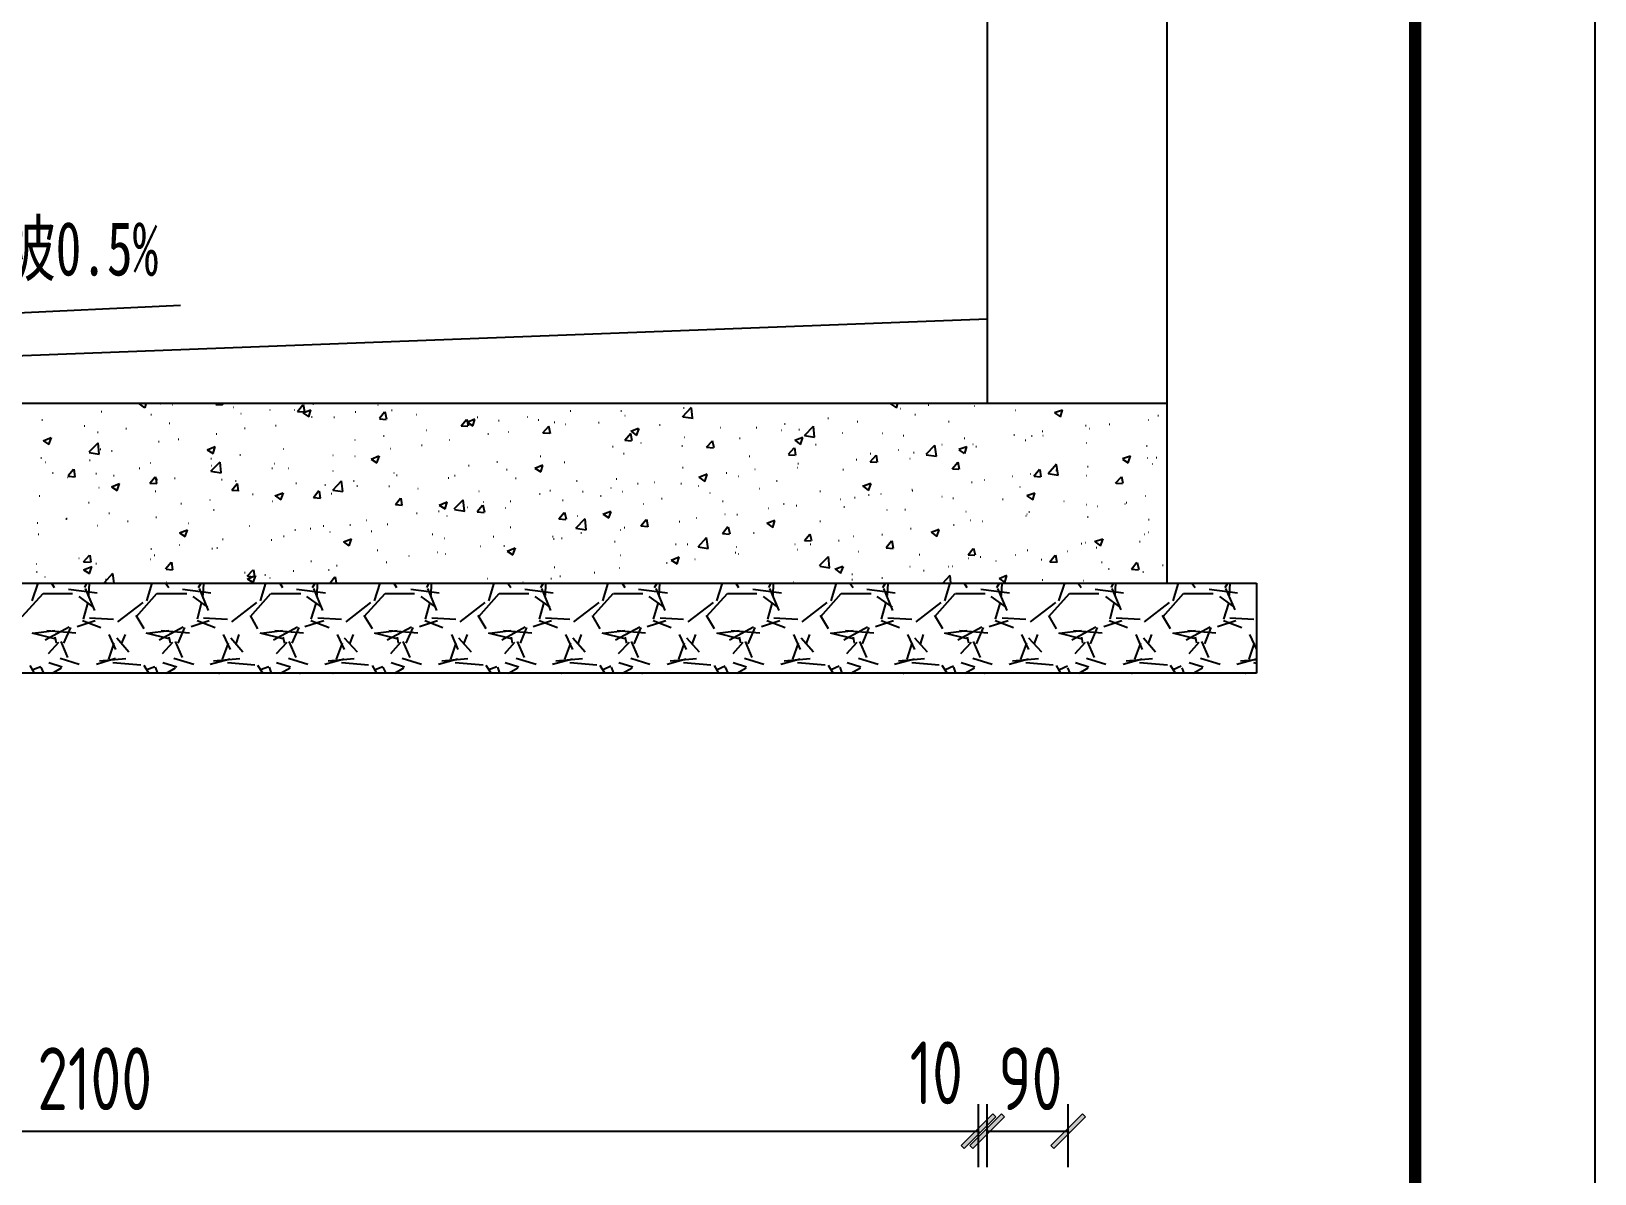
# Model space of a CAD drawing. Extents: x 2969 to 3809, y -1283 to -33.
# Drawn here: x 3722.4 to 3809.5, y -474.5 to -410.9 of the extents above; entities that cross this region are included whole.
import ezdxf

# ---------------------------------------------------------------- set-up
doc = ezdxf.new("R2010")
doc.units = 0
doc.header["$LTSCALE"] = 10
for name, color, linetype in [('0-TK', 7, 'Continuous'), ('填充', 8, 'Continuous'), ('尺寸标注', 1, 'Continuous'), ('标注引线', 3, 'Continuous'), ('轮廓', 7, 'Continuous')]:
    doc.layers.add(name, color=color, linetype=linetype)
doc.styles.add('GJ', font='tssdeng.shx', dxfattribs={"width": 0.75, "bigfont": 'hztxt.shx'})
doc.styles.add('HZTXT', font='仿宋_GB2312_0.ttf', dxfattribs={"width": 0.6, "height": 1.25})

# ---------------------------------------------------------------- blocks, each defined once
blk = doc.blocks.new('K-建筑标记')
at = {"lineweight": 5}
blk.add_hatch(color=256, dxfattribs=at).paths.add_polyline_path([(0.972, 0.795), (0.795, 0.972), (-0.972, -0.795), (-0.795, -0.972)])
blk.add_lwpolyline([(-0.795, -0.972), (-0.972, -0.795), (0.795, 0.972), (0.972, 0.795)], close=True, dxfattribs=at)
blk.add_lwpolyline([(0.088, -0.088), (-0.088, 0.088)], dxfattribs=at)

msp = doc.modelspace()

# ---------------------------------------------------------------- linework, layer by layer
at = {"linetype": 'Continuous', "const_width": 0.7}
msp.add_lwpolyline([(3414.454, -357.239), (3799.454, -357.239), (3799.454, -634.239), (3414.454, -634.239)], close=True, dxfattribs=at)
at = {"layer": '0-TK'}
msp.add_lwpolyline([(3389.454, -347.239), (3809.454, -347.239), (3809.454, -644.239), (3389.454, -644.239)], close=True, dxfattribs=at)
at = {"layer": '填充'}
for points in [[(3728.392, -431.63), (3728.453, -431.604)], [(3728.392, -431.63), (3728.689, -431.844)], [(3728.718, -431.844), (3728.78, -431.604)], [(3729.559, -431.604), (3729.585, -431.604)], [(3730.237, -431.659), (3730.267, -431.659)], [(3732.653, -431.659), (3732.707, -431.604)], [(3732.653, -431.659), (3733.033, -431.691)], [(3733.069, -431.691), (3733.033, -431.604)], [(3733.635, -431.808), (3733.661, -431.808)], [(3737.211, -432.047), (3737.501, -431.691)], [(3737.624, -432.083), (3737.537, -431.691)], [(3738.066, -431.63), (3738.103, -431.63)], [(3741.678, -431.691), (3741.704, -431.691)], [(3758.645, -432.348), (3759.15, -431.808)], [(3758.707, -431.844), (3758.732, -431.844)], [(3759.211, -432.435), (3759.15, -431.844)], [(3770.224, -431.604), (3770.286, -431.604)], [(3770.224, -431.63), (3770.561, -431.844)], [(3770.561, -431.844), (3770.648, -431.604)], [(3772.338, -431.691), (3772.374, -431.691)], [(3774.905, -431.746), (3774.931, -431.746)], [(3722.974, -432.526), (3723.003, -432.526)], [(3726.274, -432.047), (3726.31, -432.047)], [(3729.045, -432.225), (3729.081, -432.225)], [(3730.063, -432.7), (3730.089, -432.7)], [(3734.052, -432.17), (3734.078, -432.17)], [(3735.662, -431.96), (3735.688, -431.96)], [(3737.033, -431.96), (3737.059, -431.96)], [(3737.211, -432.047), (3737.592, -432.083)], [(3737.501, -432.134), (3737.954, -431.96)], [(3737.501, -432.134), (3737.831, -432.348)], [(3737.831, -432.348), (3737.954, -431.96)], [(3737.979, -432.348), (3738.015, -432.348)], [(3739.234, -432.374), (3739.263, -432.374)], [(3740.42, -432.083), (3740.456, -432.083)], [(3741.765, -432.435), (3742.059, -432.083)], [(3741.765, -432.464), (3742.146, -432.497)], [(3742.182, -432.497), (3742.092, -432.083)], [(3742.447, -431.985), (3742.472, -431.985)], [(3743.818, -432.225), (3743.843, -432.225)], [(3746.32, -432.853), (3746.613, -432.497)], [(3746.65, -432.649), (3747.092, -432.464)], [(3746.737, -432.878), (3746.65, -432.497)], [(3746.65, -432.649), (3746.976, -432.853)], [(3746.976, -432.853), (3747.092, -432.497)], [(3747.215, -432.374), (3747.241, -432.374)], [(3748.401, -432.551), (3748.437, -432.551)], [(3750.011, -432.348), (3750.036, -432.348)], [(3750.603, -432.526), (3750.639, -432.526)], [(3751.498, -432.649), (3751.531, -432.649)], [(3752.39, -432.022), (3752.427, -432.022)], [(3753.975, -432.675), (3754, -432.675)], [(3755.222, -432.022), (3755.248, -432.022)], [(3755.432, -432.286), (3755.461, -432.286)], [(3758.681, -432.348), (3759.236, -432.435)], [(3764.331, -432.737), (3764.36, -432.737)], [(3766.746, -432.435), (3766.776, -432.435)], [(3768.385, -432.613), (3768.411, -432.613)], [(3770.764, -431.895), (3770.79, -431.895)], [(3771.595, -432.225), (3771.631, -432.225)], [(3773.47, -432.613), (3773.506, -432.613)], [(3777.169, -431.985), (3777.198, -431.985)], [(3779.373, -432.109), (3779.816, -431.96)], [(3779.373, -432.134), (3779.699, -432.348)], [(3779.699, -432.348), (3779.816, -431.96)], [(3784.584, -432.526), (3784.609, -432.526)], [(3785.114, -432.286), (3785.15, -432.286)], [(3723.039, -433.683), (3723.482, -433.506)], [(3723.366, -433.897), (3723.507, -433.506)], [(3725.327, -432.853), (3725.356, -432.853)], [(3726.071, -433.215), (3726.1, -433.215)], [(3727.648, -433.001), (3727.681, -433.001)], [(3730.568, -433.596), (3730.593, -433.596)], [(3732.681, -433.302), (3732.707, -433.302)], [(3734.255, -432.976), (3734.291, -432.976)], [(3735.988, -432.827), (3736.014, -432.827)], [(3742.005, -433.418), (3742.03, -433.418)], [(3744.383, -433.092), (3744.413, -433.092)], [(3746.32, -432.853), (3746.701, -432.878)], [(3747.807, -433.302), (3747.836, -433.302)], [(3748.941, -433.179), (3748.967, -433.179)], [(3750.878, -433.241), (3751.205, -432.878)], [(3750.878, -433.241), (3751.259, -433.27)], [(3751.295, -433.302), (3751.205, -432.878)], [(3752.126, -432.765), (3752.151, -432.765)], [(3755.432, -433.658), (3755.762, -433.27)], [(3755.762, -433.154), (3756.202, -432.976)], [(3755.85, -433.683), (3755.762, -433.302)], [(3755.788, -433.154), (3756.089, -433.393)], [(3756.089, -433.393), (3756.238, -433.001)], [(3757.362, -432.791), (3757.398, -432.791)], [(3758.732, -433.48), (3758.769, -433.48)], [(3760.759, -432.94), (3760.785, -432.94)], [(3761.83, -433.542), (3761.866, -433.542)], [(3762.758, -432.94), (3762.786, -432.94)], [(3764.157, -433.092), (3764.183, -433.092)], [(3764.901, -433.658), (3765.343, -433.48)], [(3765.136, -433.063), (3765.165, -433.063)], [(3765.227, -433.897), (3765.343, -433.506)], [(3765.437, -433.393), (3765.942, -432.878)], [(3765.437, -433.393), (3766.007, -433.48)], [(3766.007, -433.48), (3765.942, -432.878)], [(3767.551, -433.241), (3767.58, -433.241)], [(3769.782, -433.27), (3769.81, -433.27)], [(3770.942, -433.393), (3770.978, -433.393)], [(3774.34, -433.542), (3774.365, -433.542)], [(3777.107, -433.357), (3777.132, -433.357)], [(3778.089, -433.418), (3778.115, -433.418)], [(3778.68, -433.154), (3778.717, -433.154)], [(3778.717, -433.393), (3778.742, -433.393)], [(3781.095, -432.827), (3781.125, -432.827)], [(3781.31, -433.001), (3781.335, -433.001)], [(3782.405, -432.765), (3782.441, -432.765)], [(3723.065, -433.683), (3723.366, -433.897)], [(3725.595, -434.311), (3726.1, -433.807)], [(3725.595, -434.348), (3726.162, -434.438)], [(3726.162, -434.438), (3726.1, -433.807)], [(3726.223, -434.162), (3726.248, -434.162)], [(3726.843, -434.25), (3726.876, -434.25)], [(3729.468, -433.72), (3729.494, -433.72)], [(3732.177, -434.199), (3732.619, -434.014)], [(3732.177, -434.199), (3732.504, -434.402)], [(3732.504, -434.402), (3732.619, -434.014)], [(3733.991, -434.463), (3734.027, -434.463)], [(3736.406, -434.137), (3736.431, -434.137)], [(3739.172, -434.489), (3739.201, -434.489)], [(3740.394, -433.633), (3740.42, -433.633)], [(3742.36, -434.108), (3742.386, -434.108)], [(3744.119, -433.923), (3744.144, -433.923)], [(3745.667, -433.633), (3745.692, -433.633)], [(3754.744, -434.014), (3754.78, -434.014)], [(3755.371, -434.402), (3755.396, -434.402)], [(3755.432, -433.658), (3755.813, -433.683)], [(3756.329, -433.807), (3756.354, -433.807)], [(3758.617, -433.959), (3758.645, -433.959)], [(3759.991, -434.046), (3760.317, -433.683)], [(3759.991, -434.046), (3760.371, -434.075)], [(3760.404, -434.075), (3760.317, -433.683)], [(3764.546, -434.438), (3764.872, -434.075)], [(3764.546, -434.463), (3764.926, -434.489)], [(3764.901, -433.658), (3765.227, -433.897)], [(3764.962, -434.489), (3764.901, -434.075)], [(3766.057, -433.897), (3766.094, -433.897)], [(3769.1, -434.402), (3769.129, -434.402)], [(3769.1, -434.852), (3769.43, -434.489)], [(3769.517, -434.881), (3769.455, -434.489)], [(3770.678, -434.199), (3770.703, -434.199)], [(3771.508, -434.348), (3771.544, -434.348)], [(3772.226, -434.438), (3772.701, -433.923)], [(3772.226, -434.463), (3772.792, -434.551)], [(3772.792, -434.551), (3772.701, -433.923)], [(3773.093, -433.897), (3773.118, -433.897)], [(3774.039, -434.162), (3774.489, -434.014)], [(3774.039, -434.199), (3774.34, -434.402)], [(3774.365, -434.402), (3774.489, -434.014)], [(3774.815, -433.868), (3774.844, -433.868)], [(3774.993, -434.014), (3775.018, -434.014)], [(3777.734, -433.658), (3777.763, -433.658)], [(3781.125, -433.807), (3781.157, -433.807)], [(3784.493, -433.959), (3784.523, -433.959)], [(3722.913, -434.641), (3722.941, -434.641)], [(3723.152, -434.881), (3723.181, -434.881)], [(3724.436, -435.624), (3724.729, -435.269)], [(3724.816, -435.686), (3724.762, -435.269)], [(3725.621, -434.765), (3725.657, -434.765)], [(3728.392, -435.207), (3728.424, -435.207)], [(3729.019, -434.913), (3729.045, -434.913)], [(3732.38, -434.674), (3732.416, -434.674)], [(3732.38, -435.385), (3732.892, -434.852)], [(3732.416, -435.055), (3732.442, -435.055)], [(3732.946, -435.479), (3732.892, -434.881)], [(3735.778, -435.207), (3735.811, -435.207)], [(3735.902, -434.943), (3735.927, -434.943)], [(3736.696, -435.207), (3736.732, -435.207)], [(3739.172, -435.356), (3739.201, -435.356)], [(3740.394, -434.551), (3740.42, -434.551)], [(3741.315, -434.703), (3741.729, -434.525)], [(3741.315, -434.703), (3741.616, -434.913)], [(3741.616, -434.913), (3741.765, -434.525)], [(3746.737, -435.055), (3746.762, -435.055)], [(3748.31, -434.852), (3748.347, -434.852)], [(3748.851, -435.294), (3748.88, -435.294)], [(3750.425, -435.207), (3750.878, -435.029)], [(3750.425, -435.207), (3750.755, -435.418)], [(3750.726, -434.551), (3750.755, -434.551)], [(3750.755, -435.418), (3750.878, -435.055)], [(3752.064, -434.881), (3752.1, -434.881)], [(3758.645, -435.182), (3758.681, -435.182)], [(3762.37, -434.551), (3762.395, -434.551)], [(3762.671, -435.269), (3762.696, -435.269)], [(3765.05, -435.182), (3765.075, -435.182)], [(3765.075, -434.943), (3765.111, -434.943)], [(3767.58, -435.294), (3767.606, -435.294)], [(3768.324, -434.728), (3768.349, -434.728)], [(3769.1, -434.852), (3769.48, -434.881)], [(3771.305, -434.674), (3771.33, -434.674)], [(3773.658, -435.244), (3773.985, -434.881)], [(3773.683, -435.244), (3774.039, -435.269)], [(3774.071, -435.294), (3774.01, -434.881)], [(3778.213, -435.657), (3778.539, -435.269)], [(3778.63, -435.686), (3778.568, -435.294)], [(3779.01, -435.508), (3779.486, -434.968)], [(3779.435, -435.331), (3779.46, -435.331)], [(3779.576, -435.595), (3779.486, -435.004)], [(3781.212, -435.117), (3781.248, -435.117)], [(3783.148, -434.674), (3783.601, -434.525)], [(3783.148, -434.703), (3783.478, -434.913)], [(3783.449, -434.819), (3783.478, -434.819)], [(3783.478, -434.913), (3783.601, -434.525)], [(3784.523, -434.641), (3784.548, -434.641)], [(3784.82, -434.968), (3784.848, -434.968)], [(3785.027, -434.612), (3785.059, -434.612)], [(3723.569, -435.479), (3723.594, -435.479)], [(3724.374, -435.712), (3724.399, -435.712)], [(3724.436, -435.657), (3724.816, -435.686)], [(3725.984, -435.508), (3726.009, -435.508)], [(3726.843, -436.252), (3727.293, -436.074)], [(3726.967, -435.624), (3726.992, -435.624)], [(3727.17, -436.463), (3727.293, -436.074)], [(3728.99, -436.049), (3729.284, -435.686)], [(3728.99, -436.049), (3729.37, -436.074)], [(3729.37, -436.074), (3729.32, -435.686)], [(3729.37, -435.835), (3729.407, -435.835)], [(3730.365, -435.773), (3730.389, -435.773)], [(3732.38, -435.385), (3732.946, -435.479)], [(3732.591, -435.418), (3732.619, -435.418)], [(3732.983, -435.835), (3733.008, -435.835)], [(3733.548, -436.43), (3733.838, -436.074)], [(3733.751, -435.922), (3733.788, -435.922)], [(3733.929, -436.491), (3733.874, -436.074)], [(3737.12, -436.049), (3737.149, -436.049)], [(3738.723, -436.136), (3738.759, -436.136)], [(3739.172, -436.43), (3739.651, -435.922)], [(3739.738, -436.517), (3739.651, -435.922)], [(3740.333, -435.922), (3740.358, -435.922)], [(3740.511, -436.19), (3740.543, -436.19)], [(3742.295, -436.223), (3742.331, -436.223)], [(3742.57, -435.479), (3742.596, -435.479)], [(3742.712, -435.595), (3742.748, -435.595)], [(3745.606, -435.748), (3745.631, -435.748)], [(3745.957, -435.624), (3745.993, -435.624)], [(3749.355, -435.773), (3749.384, -435.773)], [(3752.753, -435.922), (3752.778, -435.922)], [(3754.958, -435.809), (3754.983, -435.809)], [(3756.14, -436.074), (3756.176, -436.074)], [(3757.072, -435.987), (3757.097, -435.987)], [(3758.555, -436.074), (3758.584, -436.074)], [(3759.537, -436.19), (3759.566, -436.19)], [(3759.566, -435.712), (3760.016, -435.534)], [(3759.566, -435.712), (3759.9, -435.951)], [(3759.9, -435.951), (3760.016, -435.57)], [(3761.086, -435.479), (3761.122, -435.479)], [(3761.742, -435.657), (3761.775, -435.657)], [(3763.889, -435.922), (3763.918, -435.922)], [(3768.676, -436.223), (3769.129, -436.049)], [(3768.712, -436.223), (3769.006, -436.463)], [(3769.006, -436.463), (3769.154, -436.074)], [(3774.753, -435.987), (3774.782, -435.987)], [(3775.446, -435.86), (3775.471, -435.86)], [(3777.02, -435.657), (3777.045, -435.657)], [(3778.002, -435.534), (3778.028, -435.534)], [(3778.238, -435.657), (3778.594, -435.686)], [(3779.01, -435.508), (3779.576, -435.595)], [(3781.125, -435.624), (3781.157, -435.624)], [(3782.767, -436.049), (3783.097, -435.686)], [(3782.797, -436.049), (3783.148, -436.074)], [(3783.184, -436.074), (3783.122, -435.686)], [(3722.825, -436.757), (3722.851, -436.757)], [(3726.133, -436.288), (3726.162, -436.288)], [(3726.843, -436.252), (3727.17, -436.463)], [(3729.284, -436.491), (3729.32, -436.491)], [(3732.326, -436.967), (3732.351, -436.967)], [(3733.548, -436.43), (3733.929, -436.463)], [(3734.705, -436.666), (3734.734, -436.666)], [(3735.811, -437.058), (3735.84, -437.058)], [(3735.952, -436.757), (3736.406, -436.579)], [(3735.988, -436.757), (3736.282, -436.967)], [(3736.282, -436.967), (3736.431, -436.579)], [(3738.103, -436.855), (3738.396, -436.463)], [(3738.103, -436.855), (3738.484, -436.88)], [(3738.484, -436.88), (3738.429, -436.491)], [(3739.086, -436.615), (3739.11, -436.615)], [(3739.172, -436.43), (3739.738, -436.517)], [(3742.661, -437.235), (3742.951, -436.88)], [(3743.038, -437.268), (3742.987, -436.88)], [(3743.905, -436.339), (3743.934, -436.339)], [(3745.101, -437.268), (3745.544, -437.083)], [(3745.428, -437.471), (3745.544, -437.083)], [(3745.932, -437.471), (3746.436, -436.967)], [(3746.498, -437.598), (3746.436, -436.967)], [(3747.303, -436.491), (3747.332, -436.491)], [(3747.542, -437.083), (3747.567, -437.083)], [(3749.054, -437.058), (3749.09, -437.058)], [(3750.693, -436.64), (3750.726, -436.64)], [(3751.259, -436.463), (3751.295, -436.463)], [(3751.973, -436.996), (3752.009, -436.996)], [(3753.079, -436.517), (3753.108, -436.517)], [(3754.087, -436.757), (3754.124, -436.757)], [(3754.657, -436.314), (3754.682, -436.314)], [(3755.284, -436.517), (3755.309, -436.517)], [(3757.485, -436.905), (3757.514, -436.905)], [(3760.165, -436.579), (3760.194, -436.579)], [(3760.883, -437.058), (3760.908, -437.058)], [(3762.935, -436.339), (3762.961, -436.339)], [(3766.297, -436.491), (3766.333, -436.491)], [(3767.428, -436.942), (3767.457, -436.942)], [(3768.233, -436.855), (3768.262, -436.855)], [(3769.006, -436.702), (3769.038, -436.702)], [(3769.695, -436.64), (3769.72, -436.64)], [(3771.421, -436.401), (3771.446, -436.401)], [(3771.446, -436.463), (3771.482, -436.463)], [(3773.093, -436.793), (3773.118, -436.793)], [(3773.709, -436.88), (3773.745, -436.88)], [(3776.479, -436.942), (3776.516, -436.942)], [(3777.433, -436.252), (3777.462, -436.252)], [(3777.824, -436.728), (3778.267, -436.579)], [(3777.824, -436.757), (3778.151, -436.967)], [(3778.151, -436.967), (3778.267, -436.579)], [(3779.877, -437.058), (3779.902, -437.058)], [(3784.432, -436.757), (3784.457, -436.757)], [(3725.567, -437.119), (3725.595, -437.119)], [(3726.702, -437.711), (3726.727, -437.711)], [(3729.32, -437.95), (3729.345, -437.95)], [(3730.716, -437.181), (3730.741, -437.181)], [(3732.529, -437.533), (3732.565, -437.533)], [(3742.661, -437.235), (3743.038, -437.268)], [(3743.843, -437.711), (3743.88, -437.711)], [(3745.065, -437.598), (3745.101, -437.598)], [(3745.101, -437.268), (3745.428, -437.471)], [(3745.515, -437.863), (3745.544, -437.863)], [(3745.957, -437.507), (3746.526, -437.598)], [(3746.65, -437.384), (3746.675, -437.384)], [(3747.215, -437.624), (3747.506, -437.268)], [(3747.215, -437.649), (3747.596, -437.685)], [(3747.633, -437.685), (3747.542, -437.268)], [(3748.764, -437.42), (3748.789, -437.42)], [(3751.77, -438.041), (3752.064, -437.685)], [(3752.187, -438.074), (3752.1, -437.685)], [(3752.778, -437.863), (3752.807, -437.863)], [(3754.214, -437.772), (3754.657, -437.598)], [(3754.239, -437.772), (3754.54, -437.986)], [(3754.54, -437.986), (3754.682, -437.624)], [(3756.47, -437.206), (3756.502, -437.206)], [(3760.999, -437.772), (3761.024, -437.772)], [(3761.681, -437.801), (3761.713, -437.801)], [(3763.414, -437.446), (3763.439, -437.446)], [(3764.27, -437.206), (3764.306, -437.206)], [(3764.988, -437.297), (3765.013, -437.297)], [(3767.642, -437.359), (3767.668, -437.359)], [(3770.021, -437.533), (3770.047, -437.533)], [(3771.029, -437.507), (3771.065, -437.507)], [(3774.427, -437.624), (3774.452, -437.624)], [(3777.763, -437.863), (3777.788, -437.863)], [(3777.824, -437.772), (3777.85, -437.772)], [(3777.937, -437.649), (3777.973, -437.649)], [(3781.125, -437.235), (3781.157, -437.235)], [(3781.212, -437.925), (3781.248, -437.925)], [(3781.752, -437.323), (3781.777, -437.323)], [(3783.275, -437.206), (3783.3, -437.206)], [(3783.362, -437.119), (3783.387, -437.119)], [(3722.709, -438.251), (3722.738, -438.251)], [(3724.312, -438.041), (3724.348, -438.041)], [(3724.348, -438.012), (3724.374, -438.012)], [(3726.045, -438.404), (3726.071, -438.404)], [(3727.735, -438.164), (3727.771, -438.164)], [(3730.629, -438.817), (3731.071, -438.64)], [(3730.629, -438.817), (3730.955, -439.02)], [(3730.955, -439.02), (3731.071, -438.64)], [(3731.133, -438.277), (3731.158, -438.277)], [(3734.531, -438.429), (3734.556, -438.429)], [(3737.059, -438.64), (3737.088, -438.64)], [(3737.917, -438.578), (3737.954, -438.578)], [(3738.636, -438.429), (3738.668, -438.429)], [(3738.998, -438.756), (3739.024, -438.756)], [(3740.13, -438.367), (3740.155, -438.367)], [(3741.051, -438.102), (3741.076, -438.102)], [(3741.315, -438.73), (3741.348, -438.73)], [(3742.208, -438.338), (3742.244, -438.338)], [(3749.054, -438.491), (3749.09, -438.491)], [(3751.77, -438.041), (3752.151, -438.074)], [(3752.716, -438.553), (3753.231, -438.012)], [(3752.716, -438.553), (3753.282, -438.64)], [(3752.992, -438.817), (3753.017, -438.817)], [(3753.282, -438.64), (3753.231, -438.041)], [(3755.193, -438.64), (3755.222, -438.64)], [(3755.396, -438.516), (3755.432, -438.516)], [(3756.329, -438.429), (3756.618, -438.074)], [(3756.329, -438.429), (3756.709, -438.455)], [(3756.742, -438.491), (3756.654, -438.074)], [(3758.468, -438.189), (3758.493, -438.189)], [(3759.422, -437.986), (3759.451, -437.986)], [(3760.883, -438.846), (3761.177, -438.455)], [(3760.883, -438.846), (3761.263, -438.879)], [(3761.3, -438.879), (3761.209, -438.491)], [(3762.609, -438.817), (3762.634, -438.817)], [(3763.353, -438.277), (3763.795, -438.102)], [(3763.353, -438.277), (3763.679, -438.516)], [(3763.679, -438.516), (3763.795, -438.128)], [(3766.297, -438.164), (3766.333, -438.164)], [(3771.355, -438.578), (3771.392, -438.578)], [(3772.49, -438.781), (3772.94, -438.607)], [(3772.49, -438.781), (3772.817, -439.02)], [(3772.817, -439.02), (3772.94, -438.64)], [(3773.745, -438.367), (3773.771, -438.367)], [(3774.666, -438.102), (3774.692, -438.102)], [(3775.348, -438.164), (3775.381, -438.164)], [(3784.584, -438.781), (3784.609, -438.781)], [(3784.609, -438.074), (3784.645, -438.074)], [(3722.764, -438.879), (3722.8, -438.879)], [(3729.045, -439.713), (3729.081, -439.713)], [(3730.629, -439.474), (3730.654, -439.474)], [(3732.442, -439.684), (3732.478, -439.684)], [(3732.707, -439.652), (3732.743, -439.652)], [(3733.033, -439.173), (3733.069, -439.173)], [(3735.749, -439.209), (3735.778, -439.209)], [(3736.431, -438.995), (3736.467, -438.995)], [(3739.767, -439.322), (3740.217, -439.148)], [(3739.767, -439.322), (3740.068, -439.536)], [(3740.093, -439.536), (3740.217, -439.148)], [(3744.71, -438.879), (3744.738, -438.879)], [(3745.366, -439.118), (3745.391, -439.118)], [(3747.393, -439.561), (3747.418, -439.561)], [(3748.107, -439.02), (3748.136, -439.02)], [(3748.702, -439.536), (3748.728, -439.536)], [(3748.88, -439.826), (3749.33, -439.652)], [(3749.206, -440.04), (3749.355, -439.652)], [(3751.408, -439.02), (3751.444, -439.02)], [(3751.469, -439.148), (3751.498, -439.148)], [(3751.911, -439.118), (3751.948, -439.118)], [(3754.867, -439.296), (3754.892, -439.296)], [(3758.254, -439.445), (3758.29, -439.445)], [(3758.91, -439.445), (3758.947, -439.445)], [(3759.512, -439.586), (3759.991, -439.082)], [(3759.512, -439.586), (3760.078, -439.684)], [(3760.078, -439.684), (3759.991, -439.082)], [(3761.652, -439.586), (3761.681, -439.586)], [(3764.901, -439.445), (3764.926, -439.445)], [(3765.437, -439.235), (3765.731, -438.879)], [(3765.437, -439.235), (3765.818, -439.26)], [(3765.854, -439.26), (3765.767, -438.879)], [(3765.767, -439.445), (3765.793, -439.445)], [(3767.341, -439.235), (3767.367, -439.235)], [(3768.146, -438.995), (3768.172, -438.995)], [(3769.756, -438.908), (3769.782, -438.908)], [(3769.996, -439.623), (3770.286, -439.26)], [(3769.996, -439.652), (3770.377, -439.684)], [(3770.409, -439.684), (3770.322, -439.26)], [(3774.55, -440.04), (3774.844, -439.684)], [(3774.967, -440.065), (3774.876, -439.684)], [(3780.86, -439.412), (3780.885, -439.412)], [(3781.07, -439.351), (3781.095, -439.351)], [(3781.599, -439.296), (3782.053, -439.148)], [(3781.636, -439.322), (3781.929, -439.536)], [(3781.69, -439.623), (3781.726, -439.623)], [(3781.929, -439.536), (3782.078, -439.148)], [(3784.105, -439.296), (3784.131, -439.296)], [(3784.37, -438.879), (3784.406, -438.879)], [(3722.647, -440.544), (3722.676, -440.544)], [(3725.026, -440.218), (3725.055, -440.218)], [(3725.295, -440.428), (3725.621, -440.065)], [(3725.295, -440.428), (3725.683, -440.457)], [(3725.708, -440.457), (3725.657, -440.065)], [(3725.984, -440.519), (3726.009, -440.519)], [(3729.019, -440.279), (3729.045, -440.279)], [(3729.229, -440.065), (3729.258, -440.065)], [(3729.849, -440.82), (3730.176, -440.457)], [(3730.267, -440.871), (3730.212, -440.457)], [(3737.954, -440.392), (3737.979, -440.392)], [(3741.642, -439.775), (3741.678, -439.775)], [(3742.146, -440.457), (3742.182, -440.457)], [(3743.401, -440.102), (3743.43, -440.102)], [(3744.978, -439.888), (3745.011, -439.888)], [(3745.428, -439.978), (3745.453, -439.978)], [(3748.88, -439.826), (3749.206, -440.04)], [(3755.193, -440.065), (3755.222, -440.065)], [(3757.75, -440.483), (3757.786, -440.483)], [(3758.018, -440.341), (3758.468, -440.156)], [(3758.018, -440.341), (3758.344, -440.544)], [(3758.344, -440.544), (3758.468, -440.156)], [(3758.381, -440.305), (3758.406, -440.305)], [(3759.334, -440.279), (3759.36, -440.279)], [(3761.59, -439.917), (3761.626, -439.917)], [(3761.742, -439.978), (3761.775, -439.978)], [(3765.05, -439.739), (3765.075, -439.739)], [(3766.272, -440.631), (3766.776, -440.127)], [(3766.837, -440.759), (3766.776, -440.127)], [(3768.447, -439.862), (3768.473, -439.862)], [(3771.834, -440.015), (3771.871, -440.015)], [(3774.55, -440.04), (3774.931, -440.065)], [(3774.575, -440.218), (3774.604, -440.218)], [(3775.232, -440.156), (3775.257, -440.156)], [(3776.098, -440.367), (3776.124, -440.367)], [(3777.169, -440.04), (3777.198, -440.04)], [(3777.85, -439.775), (3777.886, -439.775)], [(3778.63, -440.305), (3778.655, -440.305)], [(3779.108, -440.428), (3779.399, -440.065)], [(3779.108, -440.428), (3779.486, -440.457)], [(3779.522, -440.483), (3779.435, -440.065)], [(3780.088, -439.826), (3780.117, -439.826)], [(3781.991, -440.457), (3782.017, -440.457)], [(3783.663, -440.846), (3783.953, -440.457)], [(3784.08, -440.871), (3783.99, -440.483)], [(3722.676, -440.994), (3722.709, -440.994)], [(3723.126, -441.263), (3723.152, -441.263)], [(3725.295, -440.871), (3725.744, -440.693)], [(3725.295, -440.871), (3725.621, -441.085)], [(3725.327, -440.907), (3725.356, -440.907)], [(3725.621, -441.085), (3725.744, -440.693)], [(3726.463, -441.589), (3726.93, -441.056)], [(3726.513, -441.411), (3726.549, -441.411)], [(3726.992, -441.625), (3726.93, -441.085)], [(3729.886, -440.846), (3730.237, -440.871)], [(3734.255, -441.023), (3734.291, -441.023)], [(3734.404, -441.234), (3734.734, -440.871)], [(3734.404, -441.386), (3734.857, -441.197)], [(3734.44, -441.234), (3734.795, -441.263)], [(3734.44, -441.386), (3734.734, -441.589)], [(3734.734, -441.589), (3734.883, -441.197)], [(3734.821, -441.263), (3734.766, -440.871)], [(3735.387, -441.147), (3735.423, -441.147)], [(3735.662, -441.324), (3735.688, -441.324)], [(3736.971, -440.933), (3736.997, -440.933)], [(3738.933, -440.871), (3738.962, -440.871)], [(3738.998, -441.625), (3739.289, -441.263)], [(3739.376, -441.625), (3739.325, -441.263)], [(3739.376, -440.631), (3739.412, -440.631)], [(3747.781, -441.35), (3747.807, -441.35)], [(3751.32, -441.35), (3751.357, -441.35)], [(3751.498, -440.722), (3751.531, -440.722)], [(3751.824, -441.234), (3751.86, -441.234)], [(3753.735, -441.023), (3753.761, -441.023)], [(3755.131, -440.759), (3755.161, -440.759)], [(3766.297, -440.668), (3766.862, -440.759)], [(3767.128, -440.846), (3767.58, -440.668)], [(3767.164, -440.846), (3767.457, -441.056)], [(3767.457, -441.085), (3767.606, -440.693)], [(3768.084, -441.11), (3768.121, -441.11)], [(3768.084, -441.411), (3768.121, -441.411)], [(3769.756, -441.324), (3769.782, -441.324)], [(3771.305, -440.693), (3771.33, -440.693)], [(3772.074, -440.907), (3772.11, -440.907)], [(3773.143, -441.625), (3773.56, -441.172)], [(3773.444, -440.693), (3773.47, -440.693)], [(3773.597, -441.625), (3773.56, -441.197)], [(3773.683, -440.668), (3773.709, -440.668)], [(3776.276, -441.35), (3776.719, -441.172)], [(3776.276, -441.35), (3776.603, -441.589)], [(3776.603, -441.589), (3776.719, -441.197)], [(3778.68, -441.437), (3778.717, -441.437)], [(3782.379, -440.82), (3782.405, -440.82)], [(3783.663, -440.846), (3784.044, -440.871)], [(3784.283, -440.994), (3784.315, -440.994)], [(3785.389, -440.606), (3785.415, -440.606)], [(3721.872, -443.465), (3723.039, -442.191)], [(3722.437, -442.605), (3722.764, -441.625)], [(3723.039, -442.191), (3724.675, -442.191)], [(3723.507, -441.625), (3723.656, -441.854)], [(3724.461, -441.952), (3726.045, -442.155)], [(3725.356, -441.854), (3725.48, -441.625)], [(3725.382, -441.916), (3725.897, -443.139)], [(3725.595, -441.625), (3725.567, -442.304)], [(3726.463, -441.589), (3726.666, -441.625)], [(3728.247, -443.465), (3729.37, -442.191)], [(3728.816, -442.605), (3729.106, -441.625)], [(3729.37, -442.191), (3731.042, -442.191)], [(3729.849, -441.625), (3730.034, -441.854)], [(3729.911, -441.564), (3729.937, -441.564)], [(3730.807, -441.952), (3732.38, -442.155)], [(3731.699, -441.854), (3731.847, -441.625)], [(3731.724, -441.916), (3732.239, -443.139)], [(3731.964, -441.625), (3731.938, -442.304)], [(3734.592, -443.465), (3735.713, -442.191)], [(3735.147, -442.605), (3735.448, -441.625)], [(3735.749, -442.191), (3737.389, -442.191)], [(3736.228, -441.625), (3736.369, -441.854)], [(3737.149, -441.952), (3738.759, -442.155)], [(3738.041, -441.854), (3738.193, -441.625)], [(3738.103, -441.916), (3738.607, -443.139)], [(3738.306, -441.625), (3738.281, -442.304)], [(3740.924, -443.465), (3742.092, -442.191)], [(3741.489, -442.605), (3741.819, -441.625)], [(3742.092, -442.191), (3743.731, -442.191)], [(3742.57, -441.625), (3742.712, -441.854)], [(3743.517, -441.952), (3745.101, -442.155)], [(3744.413, -441.854), (3744.535, -441.625)], [(3744.445, -441.916), (3744.949, -443.139)], [(3744.648, -441.625), (3744.623, -442.304)], [(3747.303, -443.465), (3748.437, -442.191)], [(3747.868, -442.605), (3748.162, -441.625)], [(3748.437, -442.191), (3750.098, -442.191)], [(3748.913, -441.625), (3749.09, -441.854)], [(3749.747, -441.564), (3749.772, -441.564)], [(3749.859, -441.952), (3751.444, -442.155)], [(3750.755, -441.854), (3750.904, -441.625)], [(3750.787, -441.916), (3751.295, -443.139)], [(3751.019, -441.625), (3750.994, -442.304)], [(3753.645, -443.465), (3754.78, -442.191)], [(3754.214, -442.605), (3754.504, -441.625)], [(3754.806, -442.191), (3756.441, -442.191)], [(3755.284, -441.625), (3755.432, -441.854)], [(3756.202, -441.952), (3757.811, -442.155)], [(3757.097, -441.854), (3757.246, -441.625)], [(3757.158, -441.916), (3757.663, -443.139)], [(3757.362, -441.625), (3757.336, -442.304)], [(3759.991, -443.465), (3761.148, -442.191)], [(3760.556, -442.605), (3760.883, -441.625)], [(3761.148, -442.191), (3762.786, -442.191)], [(3761.626, -441.625), (3761.775, -441.854)], [(3762.573, -441.952), (3764.157, -442.155)], [(3763.465, -441.854), (3763.592, -441.625)], [(3763.501, -441.916), (3764.005, -443.139)], [(3763.704, -441.625), (3763.679, -442.304)], [(3764.81, -441.564), (3764.835, -441.564)], [(3766.358, -443.465), (3767.49, -442.191)], [(3766.924, -442.605), (3767.225, -441.625)], [(3767.49, -442.191), (3769.154, -442.191)], [(3767.969, -441.625), (3768.146, -441.854)], [(3768.915, -441.952), (3770.5, -442.155)], [(3769.81, -441.854), (3769.959, -441.625)], [(3769.844, -441.916), (3770.347, -443.139)], [(3770.083, -441.625), (3770.047, -442.304)], [(3772.701, -443.465), (3773.836, -442.191)], [(3773.267, -442.605), (3773.56, -441.625)], [(3773.861, -442.191), (3775.497, -442.191)], [(3774.34, -441.625), (3774.489, -441.854)], [(3775.257, -441.952), (3776.868, -442.155)], [(3776.153, -441.854), (3776.301, -441.625)], [(3776.186, -441.916), (3776.719, -443.139)], [(3776.425, -441.625), (3776.392, -442.304)], [(3779.043, -443.465), (3780.203, -442.191)], [(3779.612, -442.605), (3779.939, -441.625)], [(3780.203, -442.191), (3781.839, -442.191)], [(3780.682, -441.625), (3780.86, -441.854)], [(3780.983, -441.473), (3781.009, -441.473)], [(3781.636, -441.952), (3783.21, -442.155)], [(3782.532, -441.854), (3782.644, -441.625)], [(3782.557, -441.916), (3783.061, -443.109)], [(3782.767, -441.625), (3782.735, -442.304)], [(3785.415, -443.465), (3786.546, -442.191)], [(3785.98, -442.605), (3786.281, -441.625)], [(3786.546, -442.191), (3788.21, -442.191)], [(3787.024, -441.625), (3787.202, -441.854)], [(3787.978, -441.952), (3789.556, -442.155)], [(3788.874, -441.854), (3789.015, -441.625)], [(3788.899, -441.916), (3789.403, -443.109)], [(3789.139, -441.625), (3789.102, -442.304)], [(3725.026, -442.369), (3725.832, -442.961)], [(3725.505, -442.758), (3725.265, -443.617)], [(3727.206, -443.766), (3728.602, -442.696)], [(3731.372, -442.369), (3732.203, -442.961)], [(3731.847, -442.758), (3731.612, -443.617)], [(3733.548, -443.766), (3734.944, -442.696)], [(3737.714, -442.369), (3738.545, -442.961)], [(3738.219, -442.758), (3737.954, -443.617)], [(3739.916, -443.766), (3741.286, -442.696)], [(3744.083, -442.369), (3744.887, -442.961)], [(3744.561, -442.758), (3744.322, -443.617)], [(3746.258, -443.766), (3747.658, -442.696)], [(3750.425, -442.369), (3751.259, -442.961)], [(3750.904, -442.758), (3750.664, -443.617)], [(3752.604, -443.766), (3754, -442.696)], [(3756.771, -442.369), (3757.601, -442.961)], [(3757.275, -442.758), (3757.006, -443.617)], [(3758.972, -443.766), (3760.371, -442.696)], [(3763.138, -442.369), (3763.943, -442.961)], [(3763.617, -442.758), (3763.378, -443.617)], [(3765.314, -443.766), (3766.714, -442.696)], [(3769.48, -442.369), (3770.322, -442.961)], [(3769.959, -442.758), (3769.72, -443.617)], [(3771.656, -443.766), (3773.056, -442.696)], [(3775.823, -442.369), (3776.665, -442.961)], [(3776.327, -442.758), (3776.062, -443.617)], [(3778.028, -443.766), (3779.435, -442.696)], [(3782.202, -442.369), (3783, -442.961)], [(3782.673, -442.758), (3782.441, -443.617)], [(3784.37, -443.766), (3785.766, -442.696)], [(3788.547, -442.369), (3789.378, -442.961)], [(3789.051, -442.758), (3788.776, -443.617)], [(3724.49, -444.067), (3723.152, -444.786)], [(3724.94, -444.031), (3725.947, -443.704)], [(3725.24, -443.704), (3726.248, -444.093)], [(3725.621, -443.552), (3726.967, -443.617)], [(3728.663, -444.154), (3728.214, -443.41)], [(3730.832, -444.067), (3729.494, -444.786)], [(3731.282, -444.031), (3732.29, -443.704)], [(3731.612, -443.704), (3732.619, -444.093)], [(3731.964, -443.552), (3733.309, -443.617)], [(3735.006, -444.154), (3734.592, -443.41)], [(3737.211, -444.067), (3735.865, -444.786)], [(3737.624, -444.031), (3738.668, -443.704)], [(3737.954, -443.704), (3738.962, -444.093)], [(3738.342, -443.552), (3739.651, -443.617)], [(3741.377, -444.154), (3740.924, -443.41)], [(3743.553, -444.067), (3742.208, -444.786)], [(3743.995, -444.031), (3745.011, -443.704)], [(3744.296, -443.704), (3745.305, -444.093)], [(3744.684, -443.552), (3746.022, -443.617)], [(3747.719, -444.154), (3747.27, -443.41)], [(3749.895, -444.067), (3748.579, -444.786)], [(3750.337, -444.031), (3751.357, -443.704)], [(3750.664, -443.704), (3751.683, -444.093)], [(3751.019, -443.552), (3752.365, -443.617)], [(3754.062, -444.154), (3753.645, -443.41)], [(3756.267, -444.067), (3754.921, -444.786)], [(3756.68, -444.031), (3757.725, -443.704)], [(3757.006, -443.704), (3758.018, -444.093)], [(3757.398, -443.552), (3758.707, -443.617)], [(3760.433, -444.154), (3759.991, -443.41)], [(3762.609, -444.067), (3761.263, -444.786)], [(3763.051, -444.031), (3764.067, -443.704)], [(3763.353, -443.704), (3764.36, -444.093)], [(3763.74, -443.552), (3765.075, -443.617)], [(3766.776, -444.154), (3766.333, -443.41)], [(3768.951, -444.067), (3767.642, -444.786)], [(3769.394, -444.031), (3770.409, -443.704)], [(3769.72, -443.704), (3770.739, -444.093)], [(3770.083, -443.552), (3771.421, -443.617)], [(3773.143, -444.154), (3772.701, -443.41)], [(3775.319, -444.067), (3773.985, -444.786)], [(3775.736, -444.031), (3776.78, -443.704)], [(3776.062, -443.704), (3777.081, -444.093)], [(3776.454, -443.552), (3777.763, -443.617)], [(3779.486, -444.154), (3779.043, -443.41)], [(3781.665, -444.067), (3780.327, -444.786)], [(3782.107, -444.031), (3783.122, -443.704)], [(3782.405, -443.704), (3783.423, -444.093)], [(3782.797, -443.552), (3784.131, -443.617)], [(3785.831, -444.154), (3785.389, -443.41)], [(3788.033, -444.067), (3786.698, -444.786)], [(3788.449, -444.031), (3789.465, -443.704)], [(3788.776, -443.704), (3789.791, -444.093)], [(3789.139, -443.552), (3790.473, -443.617)], [(3723.692, -444.72), (3722.437, -444.394)], [(3723.692, -444.271), (3722.47, -444.423)], [(3724.852, -444.394), (3723.243, -444.271)], [(3724.852, -444.394), (3723.243, -444.271)], [(3723.895, -444.927), (3723.329, -445.555)], [(3723.779, -444.96), (3723.717, -444.633)], [(3724.018, -444.873), (3724.399, -445.765)], [(3724.196, -444.96), (3724.584, -444.093)], [(3726.702, -444.485), (3727.079, -445.315)], [(3727.822, -445.464), (3727.144, -444.688)], [(3727.409, -444.989), (3727.619, -444.485)], [(3730.063, -444.72), (3728.78, -444.394)], [(3730.034, -444.271), (3728.842, -444.423)], [(3731.195, -444.394), (3729.61, -444.271)], [(3731.195, -444.394), (3729.61, -444.271)], [(3730.237, -444.927), (3729.672, -445.555)], [(3730.125, -444.96), (3730.063, -444.633)], [(3730.389, -444.873), (3730.778, -445.765)], [(3730.568, -444.96), (3730.93, -444.093)], [(3733.069, -444.485), (3733.458, -445.315)], [(3734.168, -445.464), (3733.487, -444.688)], [(3733.788, -444.989), (3733.961, -444.485)], [(3736.406, -444.72), (3735.122, -444.394)], [(3736.369, -444.271), (3735.184, -444.423)], [(3737.537, -444.394), (3735.952, -444.271)], [(3737.537, -444.394), (3735.952, -444.271)], [(3736.609, -444.927), (3736.014, -445.555)], [(3736.492, -444.96), (3736.406, -444.633)], [(3736.732, -444.873), (3737.12, -445.765)], [(3736.91, -444.96), (3737.298, -444.093)], [(3739.412, -444.485), (3739.804, -445.315)], [(3740.543, -445.464), (3739.829, -444.688)], [(3740.13, -444.989), (3740.333, -444.485)], [(3742.748, -444.72), (3741.489, -444.394)], [(3742.748, -444.271), (3741.526, -444.423)], [(3743.905, -444.394), (3742.295, -444.271)], [(3743.905, -444.394), (3742.295, -444.271)], [(3742.951, -444.927), (3742.386, -445.555)], [(3742.835, -444.96), (3742.773, -444.633)], [(3743.074, -444.873), (3743.466, -445.765)], [(3743.252, -444.96), (3743.64, -444.093)], [(3745.783, -444.485), (3746.135, -445.315)], [(3746.889, -445.464), (3746.197, -444.688)], [(3746.472, -444.989), (3746.675, -444.485)], [(3749.116, -444.72), (3747.836, -444.394)], [(3749.09, -444.271), (3747.897, -444.423)], [(3750.251, -444.394), (3748.673, -444.271)], [(3750.251, -444.394), (3748.673, -444.271)], [(3749.293, -444.927), (3748.728, -445.555)], [(3749.178, -444.96), (3749.116, -444.633)], [(3749.446, -444.873), (3749.833, -445.765)], [(3749.62, -444.96), (3749.982, -444.093)], [(3752.126, -444.485), (3752.513, -445.315)], [(3753.231, -445.464), (3752.542, -444.688)], [(3752.84, -444.989), (3753.017, -444.485)], [(3755.461, -444.72), (3754.178, -444.394)], [(3755.432, -444.271), (3754.239, -444.423)], [(3756.593, -444.394), (3755.019, -444.271)], [(3756.593, -444.394), (3755.019, -444.271)], [(3755.672, -444.927), (3755.07, -445.555)], [(3755.549, -444.96), (3755.461, -444.633)], [(3755.788, -444.873), (3756.176, -445.765)], [(3755.965, -444.989), (3756.354, -444.093)], [(3758.468, -444.485), (3758.856, -445.315)], [(3759.599, -445.464), (3758.885, -444.688)], [(3759.186, -445.021), (3759.389, -444.485)], [(3761.804, -444.72), (3760.556, -444.394)], [(3761.804, -444.271), (3760.582, -444.423)], [(3762.961, -444.394), (3761.351, -444.271)], [(3762.961, -444.394), (3761.351, -444.271)], [(3762.007, -444.927), (3761.449, -445.555)], [(3761.891, -444.96), (3761.83, -444.633)], [(3762.13, -444.873), (3762.518, -445.765)], [(3762.308, -444.989), (3762.696, -444.093)], [(3764.835, -444.485), (3765.202, -445.315)], [(3765.942, -445.464), (3765.253, -444.688)], [(3765.528, -445.021), (3765.731, -444.485)], [(3768.172, -444.72), (3766.898, -444.394)], [(3768.146, -444.271), (3766.953, -444.423)], [(3769.303, -444.394), (3767.729, -444.271)], [(3769.303, -444.394), (3767.729, -444.271)], [(3768.349, -444.927), (3767.783, -445.555)], [(3768.233, -444.96), (3768.172, -444.633)], [(3768.498, -444.873), (3768.89, -445.765)], [(3768.676, -444.989), (3769.038, -444.093)], [(3771.181, -444.485), (3771.57, -445.315)], [(3772.287, -445.464), (3771.595, -444.688)], [(3771.896, -445.021), (3772.074, -444.485)], [(3774.514, -444.72), (3773.234, -444.394)], [(3774.489, -444.271), (3773.296, -444.423)], [(3775.649, -444.394), (3774.071, -444.271)], [(3775.649, -444.394), (3774.071, -444.271)], [(3774.728, -444.927), (3774.126, -445.555)], [(3774.604, -444.96), (3774.514, -444.633)], [(3774.844, -444.873), (3775.232, -445.765)], [(3775.018, -444.989), (3775.41, -444.093)], [(3777.524, -444.485), (3777.912, -445.315)], [(3778.655, -445.464), (3777.937, -444.688)], [(3778.238, -445.021), (3778.445, -444.485)], [(3780.86, -444.72), (3779.612, -444.394)], [(3780.86, -444.271), (3779.638, -444.423)], [(3782.017, -444.394), (3780.418, -444.271)], [(3782.017, -444.394), (3780.418, -444.271)], [(3781.07, -444.927), (3780.504, -445.555)], [(3780.947, -444.96), (3780.885, -444.633)], [(3781.186, -444.873), (3781.574, -445.765)], [(3781.364, -444.989), (3781.752, -444.093)], [(3783.892, -444.485), (3784.254, -445.315)], [(3784.997, -445.464), (3784.315, -444.688)], [(3784.584, -445.021), (3784.787, -444.485)], [(3787.227, -444.72), (3785.955, -444.394)], [(3787.202, -444.271), (3786.005, -444.423)], [(3788.359, -444.394), (3786.785, -444.271)], [(3788.359, -444.394), (3786.785, -444.271)], [(3787.413, -444.927), (3786.847, -445.555)], [(3787.289, -444.96), (3787.227, -444.633)], [(3787.554, -444.873), (3787.946, -445.765)], [(3787.743, -444.989), (3788.094, -444.093)], [(3790.234, -444.485), (3790.625, -445.315)], [(3723.986, -445.794), (3725.055, -446.121)], [(3726.009, -446.121), (3727.079, -445.794)], [(3726.702, -445.856), (3726.992, -444.96)], [(3730.328, -445.794), (3731.434, -446.121)], [(3733.033, -445.856), (3733.37, -444.96)], [(3736.696, -445.794), (3737.776, -446.121)], [(3739.376, -445.856), (3739.706, -444.96)], [(3743.038, -445.794), (3744.119, -446.121)], [(3745.754, -445.856), (3746.048, -444.96)], [(3749.384, -445.794), (3750.49, -446.121)], [(3752.1, -445.856), (3752.427, -444.96)], [(3755.762, -445.794), (3756.833, -446.121)], [(3758.442, -445.856), (3758.769, -444.96)], [(3762.105, -445.794), (3763.175, -446.121)], [(3764.785, -445.856), (3765.111, -444.96)], [(3768.447, -445.794), (3769.542, -446.121)], [(3771.152, -445.856), (3771.446, -444.96)], [(3774.815, -445.794), (3775.888, -446.121)], [(3777.499, -445.856), (3777.824, -444.96)], [(3781.157, -445.794), (3782.23, -446.121)], [(3783.841, -445.856), (3784.167, -444.96)], [(3787.503, -445.794), (3788.598, -446.121)], [(3790.208, -445.856), (3790.51, -444.96)], [(3722.561, -446.625), (3722.321, -446.208)], [(3722.913, -446.27), (3722.47, -446.448)], [(3722.913, -446.299), (3723.065, -446.625)], [(3724.109, -446.299), (3723.366, -446.059)], [(3723.569, -446.625), (3724.072, -446.331)], [(3724.639, -446.625), (3724.613, -446.625)], [(3727.648, -445.827), (3726.187, -445.969)], [(3726.488, -446.625), (3726.463, -446.625)], [(3728.486, -446.183), (3726.93, -446.059)], [(3728.928, -446.625), (3728.663, -446.208)], [(3729.258, -446.27), (3728.816, -446.448)], [(3729.284, -446.299), (3729.407, -446.625)], [(3730.477, -446.299), (3729.708, -446.059)], [(3729.911, -446.625), (3730.415, -446.331)], [(3730.981, -446.625), (3730.955, -446.625)], [(3732.351, -446.121), (3733.458, -445.827)], [(3733.991, -445.827), (3732.529, -445.969)], [(3732.83, -446.625), (3732.856, -446.625)], [(3734.821, -446.183), (3733.309, -446.059)], [(3735.271, -446.625), (3735.006, -446.208)], [(3735.601, -446.27), (3735.147, -446.448)], [(3735.626, -446.299), (3735.749, -446.625)], [(3736.819, -446.299), (3736.043, -446.059)], [(3736.253, -446.625), (3736.794, -446.331)], [(3737.323, -446.625), (3737.359, -446.625)], [(3738.723, -446.121), (3739.804, -445.827)], [(3740.358, -445.827), (3738.907, -445.969)], [(3739.172, -446.625), (3739.201, -446.625)], [(3741.163, -446.183), (3739.651, -446.059)], [(3741.616, -446.625), (3741.377, -446.208)], [(3741.968, -446.27), (3741.526, -446.448)], [(3741.968, -446.299), (3742.12, -446.625)], [(3743.165, -446.299), (3742.422, -446.059)], [(3742.625, -446.625), (3743.136, -446.331)], [(3743.694, -446.625), (3743.669, -446.625)], [(3745.065, -446.121), (3746.135, -445.827)], [(3746.701, -445.827), (3745.25, -445.969)], [(3745.544, -446.625), (3745.515, -446.625)], [(3747.542, -446.183), (3745.993, -446.059)], [(3747.984, -446.625), (3747.719, -446.208)], [(3748.31, -446.27), (3747.868, -446.448)], [(3748.347, -446.299), (3748.463, -446.625)], [(3749.533, -446.299), (3748.764, -446.059)], [(3748.967, -446.625), (3749.471, -446.331)], [(3750.036, -446.625), (3750.011, -446.625)], [(3751.408, -446.121), (3752.513, -445.827)], [(3753.079, -445.827), (3751.585, -445.969)], [(3751.886, -446.625), (3751.911, -446.625)], [(3753.884, -446.183), (3752.365, -446.059)], [(3754.327, -446.625), (3754.062, -446.208)], [(3754.657, -446.244), (3754.239, -446.448)], [(3754.682, -446.299), (3754.806, -446.625)], [(3755.875, -446.299), (3755.106, -446.059)], [(3755.309, -446.625), (3755.85, -446.331)], [(3756.379, -446.625), (3756.415, -446.625)], [(3757.786, -446.121), (3758.856, -445.827)], [(3759.422, -445.827), (3757.964, -445.969)], [(3758.254, -446.625), (3758.229, -446.625)], [(3760.226, -446.183), (3758.707, -446.059)], [(3760.669, -446.625), (3760.433, -446.208)], [(3761.024, -446.244), (3760.582, -446.448)], [(3761.024, -446.299), (3761.177, -446.625)], [(3762.217, -446.299), (3761.474, -446.059)], [(3761.681, -446.625), (3762.192, -446.331)], [(3762.758, -446.625), (3762.722, -446.625)], [(3764.121, -446.121), (3765.202, -445.827)], [(3765.767, -445.827), (3764.306, -445.969)], [(3764.6, -446.625), (3764.571, -446.625)], [(3766.598, -446.183), (3765.05, -446.059)], [(3767.04, -446.625), (3766.776, -446.208)], [(3767.367, -446.244), (3766.924, -446.448)], [(3767.403, -446.299), (3767.519, -446.625)], [(3768.589, -446.299), (3767.82, -446.059)], [(3768.023, -446.625), (3768.563, -446.331)], [(3769.1, -446.625), (3769.067, -446.625)], [(3770.463, -446.121), (3771.57, -445.827)], [(3772.135, -445.827), (3770.678, -445.969)], [(3770.942, -446.625), (3770.978, -446.625)], [(3772.94, -446.183), (3771.421, -446.059)], [(3773.382, -446.625), (3773.118, -446.208)], [(3773.745, -446.244), (3773.296, -446.448)], [(3773.745, -446.299), (3773.861, -446.625)], [(3774.931, -446.299), (3774.162, -446.059)], [(3774.365, -446.625), (3774.905, -446.331)], [(3775.446, -446.625), (3775.471, -446.625)], [(3776.842, -446.121), (3777.912, -445.827)], [(3778.477, -445.827), (3777.02, -445.969)], [(3777.321, -446.625), (3777.284, -446.625)], [(3779.283, -446.183), (3777.763, -446.059)], [(3779.725, -446.625), (3779.486, -446.208)], [(3780.088, -446.244), (3779.638, -446.448)], [(3780.088, -446.331), (3780.229, -446.625)], [(3781.273, -446.299), (3780.53, -446.059)], [(3780.744, -446.625), (3781.248, -446.331)], [(3781.814, -446.625), (3781.777, -446.625)], [(3783.184, -446.121), (3784.254, -445.827)], [(3784.82, -445.827), (3783.362, -445.969)], [(3783.663, -446.625), (3783.689, -446.625)], [(3785.654, -446.183), (3784.105, -446.059)], [(3786.103, -446.625), (3785.831, -446.208)], [(3786.43, -446.244), (3785.98, -446.448)], [(3786.459, -446.331), (3786.571, -446.625)], [(3787.652, -446.299), (3786.872, -446.059)], [(3787.086, -446.625), (3787.616, -446.331)], [(3788.156, -446.625), (3788.12, -446.625)], [(3789.527, -446.121), (3790.625, -445.827)], [(3790.625, -445.881), (3789.73, -445.969)], [(3789.998, -446.625), (3790.031, -446.625)], [(3790.625, -446.095), (3790.473, -446.059)]]:
    msp.add_lwpolyline(points, dxfattribs=at)
at = {"layer": '尺寸标注'}
for points in [[(3775.136, -474.142), (3775.136, -470.639)], [(3775.136, -474.142), (3775.136, -470.642)], [(3775.615, -474.142), (3775.615, -470.639)], [(3775.615, -474.142), (3775.615, -470.642)], [(3780.126, -474.142), (3780.126, -470.639)], [(3680.073, -472.142), (3775.136, -472.142)], [(3775.615, -472.142), (3780.126, -472.142)]]:
    msp.add_lwpolyline(points, dxfattribs=at)
at = {"layer": '标注引线'}
msp.add_line((3730.691, -426.146), (3710.234, -427.101), dxfattribs=at)
at = {"layer": '轮廓'}
msp.add_line((3651.939, -431.604), (3775.627, -426.893), dxfattribs=at)
for points in [[(3785.625, -382.7), (3785.625, -441.625)], [(3775.62, -388.719), (3775.62, -431.604)], [(3785.625, -431.604), (3488.243, -431.604)], [(3670.292, -441.625), (3790.625, -441.625)], [(3790.625, -441.625), (3790.625, -446.625)], [(3790.625, -446.625), (3672.348, -446.625)]]:
    msp.add_lwpolyline(points, dxfattribs=at)

# ---------------------------------------------------------------- block references
at = {"layer": '尺寸标注'}
for p in [(3775.136, -472.142), (3775.615, -472.142), (3780.126, -472.142)]:
    msp.add_blockref('K-建筑标记', p, dxfattribs=at)

# ---------------------------------------------------------------- texts
at = {"layer": '尺寸标注', "style": 'GJ', "width": 0.75}
for s, p in [('2100', (3722.715, -470.972)), ('10', (3771.299, -470.642)), ('90', (3776.247, -470.972))]:
    msp.add_text(s, height=3.5, dxfattribs=at).set_placement(p)
at = {"layer": '标注引线', "style": 'HZTXT', "width": 0.7}
msp.add_text('二次找坡0.5%', height=3, dxfattribs=at).set_placement((3712.281, -424.476))

doc.saveas('drawing.dxf')
